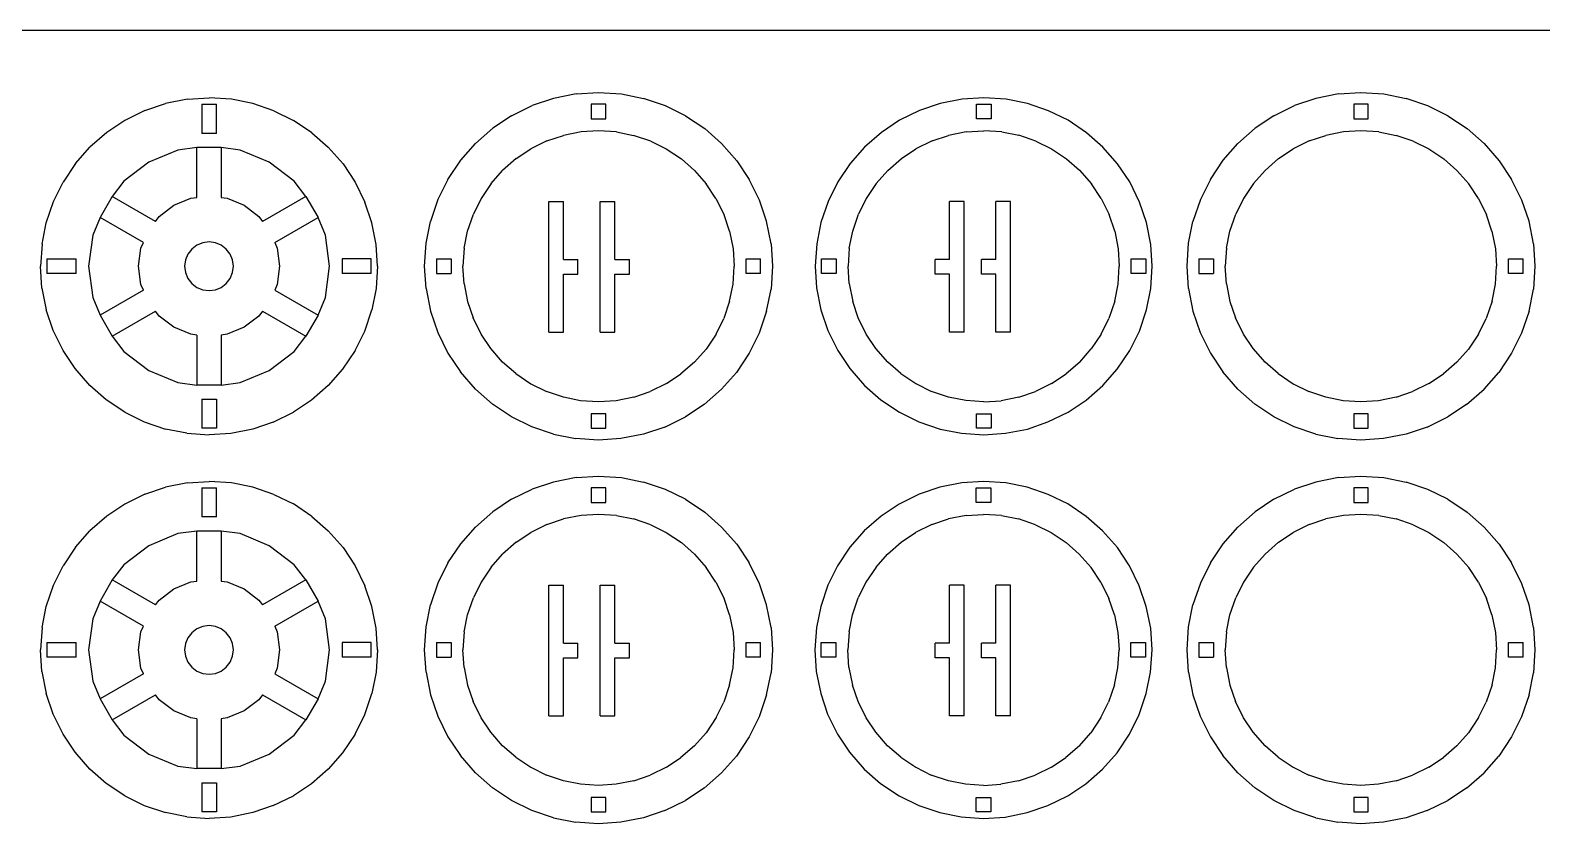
# Model space of a CAD drawing. Extents: x -2494 to 2494, y -1959 to 1959.
# Drawn here: x -438 to 1221, y 1087 to 1959 of the extents above; entities that cross this region are included whole.
import ezdxf

# ---------------------------------------------------------------- set-up
doc = ezdxf.new("R2010")
doc.units = 0
doc.header["$MEASUREMENT"] = 0
doc.layers.get('0').update_dxf_attribs({"linetype": 'CONTINUOUS'})

msp = doc.modelspace()

# ---------------------------------------------------------------- linework, layer by layer
for p, q in [((-2494.3, 1958.6), (2494.3, 1958.6)), ((-311.8, 1870.5), (-289.2, 1878.1)), ((-265.1, 1882.9), (-289.2, 1878.1)), ((-265.1, 1882.9), (-241.3, 1884.4)), ((-249.3, 1877.3), (-249.3, 1845.4)), ((-249.3, 1877.3), (-233.3, 1877.3)), ((-216.8, 1882.8), (-241.3, 1884.4)), ((-233.3, 1845.4), (-233.3, 1877.3)), ((-193.4, 1878.1), (-216.8, 1882.8)), ((-170.2, 1870.2), (-193.4, 1878.1)), ((90.7, 1864.8), (113.4, 1875.9)), ((136.7, 1883.8), (113.4, 1875.9)), ((161.6, 1888.7), (136.7, 1883.8)), ((161.6, 1888.7), (186.1, 1890.3)), ((178.2, 1877.3), (178.2, 1861.3)), ((194.2, 1877.3), (178.2, 1877.3)), ((186.1, 1890.3), (211.4, 1888.7)), ((194.2, 1861.3), (194.2, 1877.3)), ((211.4, 1888.7), (235.6, 1883.8)), ((259.5, 1875.7), (235.6, 1883.8)), ((281.6, 1864.8), (259.5, 1875.7)), ((560.9, 1878.2), (538.3, 1870.5)), ((585, 1882.9), (560.9, 1878.2)), ((608.8, 1884.5), (585, 1882.9)), ((600.8, 1861.4), (600.8, 1877.4)), ((600.8, 1877.4), (616.8, 1877.4)), ((633.3, 1882.8), (608.8, 1884.5)), ((616.8, 1877.4), (616.8, 1861.4)), ((656.7, 1878.2), (633.3, 1882.8)), ((679.9, 1870.3), (656.7, 1878.2)), ((927.3, 1864.8), (950, 1875.9)), ((973.4, 1883.8), (950, 1875.9)), ((998.2, 1888.7), (973.4, 1883.8)), ((998.2, 1888.7), (1022.8, 1890.3)), ((1014.8, 1877.3), (1014.8, 1861.3)), ((1030.8, 1877.3), (1014.8, 1877.3)), ((1022.8, 1890.3), (1048, 1888.7)), ((1030.8, 1861.3), (1030.8, 1877.3)), ((1048, 1888.7), (1072.2, 1883.8)), ((1096.1, 1875.7), (1072.2, 1883.8)), ((1118.2, 1864.8), (1096.1, 1875.7)), ((-333.8, 1859.6), (-353.6, 1846.4)), ((-311.8, 1870.5), (-333.8, 1859.6)), ((-170.2, 1870.2), (-148.8, 1859.6)), ((-128.4, 1846), (-148.8, 1859.6)), ((90.7, 1864.8), (70.2, 1851.1)), ((178.2, 1861.3), (194.2, 1861.3)), ((281.6, 1864.8), (302.6, 1850.7)), ((516.3, 1859.7), (496.5, 1846.4)), ((538.3, 1870.5), (516.3, 1859.7)), ((616.8, 1861.4), (600.8, 1861.4)), ((701.3, 1859.7), (679.9, 1870.3)), ((721.7, 1846), (701.3, 1859.7)), ((927.3, 1864.8), (906.8, 1851.1)), ((1014.8, 1861.3), (1030.8, 1861.3)), ((1118.2, 1864.8), (1139.2, 1850.7)), ((-353.6, 1846.4), (-372.1, 1830.2)), ((-233.3, 1845.4), (-249.3, 1845.4)), ((-128.4, 1846), (-110.5, 1830.2)), ((51.2, 1834.4), (70.2, 1851.1)), ((129.5, 1837.1), (147.6, 1843.2)), ((167, 1847.1), (147.6, 1843.2)), ((186.1, 1848.3), (167, 1847.1)), ((205.9, 1847), (186.1, 1848.3)), ((205.9, 1847), (224.6, 1843.2)), ((243.4, 1836.8), (224.6, 1843.2)), ((302.6, 1850.7), (321.1, 1834.4)), ((496.5, 1846.4), (478, 1830.3)), ((552.1, 1837.1), (570.2, 1843.2)), ((589.7, 1847.1), (570.2, 1843.2)), ((589.7, 1847.1), (608.8, 1848.3)), ((628.5, 1847), (608.8, 1848.3)), ((628.5, 1847), (647.3, 1843.3)), ((666, 1836.9), (647.3, 1843.3)), ((739.6, 1830.3), (721.7, 1846)), ((887.8, 1834.4), (906.8, 1851.1)), ((966.1, 1837.1), (984.2, 1843.2)), ((1003.7, 1847.1), (984.2, 1843.2)), ((1022.7, 1848.3), (1003.7, 1847.1)), ((1042.5, 1847), (1022.7, 1848.3)), ((1042.5, 1847), (1061.3, 1843.2)), ((1080, 1836.8), (1061.3, 1843.2)), ((1139.2, 1850.7), (1157.8, 1834.4)), ((-387.8, 1812.3), (-372.1, 1830.2)), ((-275.5, 1827.1), (-307.4, 1813.9)), ((-254.7, 1829.9), (-275.5, 1827.1)), ((-227.9, 1829.9), (-254.7, 1829.9)), ((-254.7, 1775), (-254.7, 1829.9)), ((-207.1, 1827.1), (-227.9, 1829.9)), ((-227.9, 1829.9), (-227.9, 1775)), ((-175.2, 1813.9), (-207.1, 1827.1)), ((-110.5, 1830.2), (-94.3, 1811.8)), ((34.9, 1815.9), (51.2, 1834.4)), ((95.8, 1817.7), (111.7, 1828.3)), ((129.5, 1837.1), (111.7, 1828.3)), ((243.4, 1836.8), (260.5, 1828.4)), ((260.5, 1828.4), (277, 1817.3)), ((321.1, 1834.4), (337.8, 1815.4)), ((478, 1830.3), (462.3, 1812.4)), ((518.4, 1817.8), (534.3, 1828.4)), ((552.1, 1837.1), (534.3, 1828.4)), ((666, 1836.9), (683.2, 1828.4)), ((683.2, 1828.4), (699.6, 1817.4)), ((755.7, 1811.8), (739.6, 1830.3)), ((871.5, 1815.9), (887.8, 1834.4)), ((932.4, 1817.7), (948.3, 1828.3)), ((966.1, 1837.1), (948.3, 1828.3)), ((1080, 1836.8), (1097.2, 1828.4)), ((1097.2, 1828.4), (1113.6, 1817.3)), ((1157.8, 1834.4), (1174.4, 1815.4)), ((-387.8, 1812.3), (-401.5, 1791.9)), ((-307.4, 1813.9), (-334.7, 1792.9)), ((-147.8, 1792.9), (-175.2, 1813.9)), ((-94.3, 1811.8), (-81.1, 1791.9)), ((20.8, 1794.9), (34.9, 1815.9)), ((95.8, 1817.7), (80.9, 1804.7)), ((277, 1817.3), (291.4, 1804.7)), ((337.8, 1815.4), (351.5, 1794.9)), ((462.3, 1812.4), (448.6, 1792)), ((503.5, 1804.7), (518.4, 1817.8)), ((699.6, 1817.4), (714, 1804.8)), ((769, 1792), (755.7, 1811.8)), ((857.5, 1794.9), (871.5, 1815.9)), ((932.4, 1817.7), (917.5, 1804.7)), ((1113.6, 1817.3), (1128, 1804.7)), ((1174.4, 1815.4), (1188.1, 1794.9)), ((-412, 1770.5), (-401.5, 1791.9)), ((-334.7, 1792.9), (-347.5, 1776.2)), ((-135, 1776.2), (-147.8, 1792.9)), ((-81.1, 1791.9), (-70.3, 1769.9)), ((20.8, 1794.9), (9.9, 1772.8)), ((68.3, 1790.3), (80.9, 1804.7)), ((291.4, 1804.7), (304.4, 1789.8)), ((362.6, 1772.2), (351.5, 1794.9)), ((448.6, 1792), (438, 1770.6)), ((490.9, 1790.3), (503.5, 1804.7)), ((714, 1804.8), (727.1, 1789.9)), ((779.8, 1770), (769, 1792)), ((857.5, 1794.9), (846.6, 1772.8)), ((904.9, 1790.3), (917.5, 1804.7)), ((1128, 1804.7), (1141, 1789.8)), ((1199.3, 1772.2), (1188.1, 1794.9)), ((-347.5, 1776.2), (-360.9, 1753.1)), ((-300, 1748.8), (-347.5, 1776.2)), ((-261.3, 1774.2), (-254.7, 1775)), ((-227.9, 1775), (-221.3, 1774.2)), ((-135, 1776.2), (-182.5, 1748.8)), ((-135, 1776.2), (-121.7, 1753.1)), ((68.3, 1790.3), (57.2, 1773.8)), ((315, 1773.9), (304.4, 1789.8)), ((490.9, 1790.3), (479.9, 1773.9)), ((737.7, 1773.9), (727.1, 1789.9)), ((904.9, 1790.3), (893.9, 1773.8)), ((1151.7, 1773.9), (1141, 1789.8)), ((-419.9, 1747.3), (-412, 1770.5)), ((-296, 1754.1), (-280, 1766.4)), ((-280, 1766.4), (-261.3, 1774.2)), ((-221.3, 1774.2), (-202.6, 1766.4)), ((-202.6, 1766.4), (-186.6, 1754.1)), ((-62.6, 1747.3), (-70.3, 1769.9)), ((9.9, 1772.8), (1.8, 1748.8)), ((57.2, 1773.8), (48.8, 1756.7)), ((131.6, 1770.6), (147.6, 1770.6)), ((131.6, 1627.1), (131.6, 1770.6)), ((147.6, 1706.8), (147.6, 1770.6)), ((188, 1627.1), (188, 1770.6)), ((188, 1770.6), (204, 1770.6)), ((204, 1706.8), (204, 1770.6)), ((315, 1773.9), (323.8, 1756.1)), ((370.5, 1748.9), (362.6, 1772.2)), ((438, 1770.6), (430.1, 1747.4)), ((479.9, 1773.9), (471.4, 1756.7)), ((587.3, 1770.6), (571.3, 1770.6)), ((571.3, 1706.8), (571.3, 1770.6)), ((587.3, 1627.1), (587.3, 1770.6)), ((638.2, 1770.6), (622.2, 1770.6)), ((622.2, 1706.8), (622.2, 1770.6)), ((638.2, 1627.1), (638.2, 1770.6)), ((737.7, 1773.9), (746.4, 1756.2)), ((787.5, 1747.4), (779.8, 1770)), ((846.6, 1772.8), (838.4, 1748.8)), ((893.9, 1773.8), (885.4, 1756.7)), ((1151.7, 1773.9), (1160.4, 1756.1)), ((1207.2, 1748.9), (1199.3, 1772.2)), ((-424.6, 1723.9), (-419.9, 1747.3)), ((-360.9, 1753.1), (-368.9, 1733.7)), ((-313.4, 1725.7), (-360.9, 1753.1)), ((-300, 1748.8), (-296, 1754.1)), ((-186.6, 1754.1), (-182.5, 1748.8)), ((-169.2, 1725.7), (-121.7, 1753.1)), ((-113.6, 1733.7), (-121.7, 1753.1)), ((-57.9, 1723.3), (-62.6, 1747.3)), ((-3, 1724.7), (1.8, 1748.8)), ((42.4, 1737.9), (48.8, 1756.7)), ((329.9, 1738), (323.8, 1756.1)), ((375.5, 1724), (370.5, 1748.9)), ((430.1, 1747.4), (425.5, 1724)), ((465, 1738), (471.4, 1756.7)), ((752.6, 1738.1), (746.4, 1756.2)), ((792.2, 1723.3), (787.5, 1747.4)), ((833.6, 1724.7), (838.4, 1748.8)), ((879, 1737.9), (885.4, 1756.7)), ((1166.5, 1738), (1160.4, 1756.1)), ((1212.1, 1724), (1207.2, 1748.9)), ((-368.9, 1733.7), (-373.5, 1699.5)), ((-316, 1719.5), (-313.4, 1725.7)), ((-248.2, 1725.3), (-254.7, 1722.6)), ((-241.3, 1726.2), (-248.2, 1725.3)), ((-234.4, 1725.3), (-241.3, 1726.2)), ((-227.9, 1722.6), (-234.4, 1725.3)), ((-169.2, 1725.7), (-166.6, 1719.5)), ((-109.1, 1699.5), (-113.6, 1733.7)), ((38.6, 1719.2), (42.4, 1737.9)), ((329.9, 1738), (333.8, 1718.6)), ((461.3, 1719.2), (465, 1738)), ((752.6, 1738.1), (756.4, 1718.6)), ((875.3, 1719.2), (879, 1737.9)), ((1166.5, 1738), (1170.4, 1718.6)), ((-424.6, 1723.9), (-426.2, 1699.4)), ((-318.6, 1699.5), (-316, 1719.5)), ((-264.5, 1712.8), (-267.1, 1706.4)), ((-260.2, 1718.4), (-264.5, 1712.8)), ((-254.7, 1722.6), (-260.2, 1718.4)), ((-222.4, 1718.4), (-227.9, 1722.6)), ((-218.1, 1712.8), (-222.4, 1718.4)), ((-215.4, 1706.4), (-218.1, 1712.8)), ((-166.6, 1719.5), (-164, 1699.5)), ((-56.3, 1699.5), (-57.9, 1723.3)), ((-4.7, 1699.4), (-3, 1724.7)), ((38.6, 1719.2), (37.3, 1699.4)), ((333.8, 1718.6), (335, 1699.5)), ((375.5, 1724), (377, 1699.5)), ((425.5, 1724), (423.8, 1699.5)), ((461.3, 1719.2), (460, 1699.5)), ((756.4, 1718.6), (757.6, 1699.5)), ((793.8, 1699.5), (792.2, 1723.3)), ((831.9, 1699.4), (833.6, 1724.7)), ((875.3, 1719.2), (873.9, 1699.4)), ((1170.4, 1718.6), (1171.6, 1699.5)), ((1212.1, 1724), (1213.7, 1699.5)), ((-424.7, 1675.6), (-426.2, 1699.4)), ((-419.2, 1707.5), (-419.2, 1691.5)), ((-419.2, 1707.5), (-387.2, 1707.5)), ((-387.2, 1691.5), (-387.2, 1707.5)), ((-373.5, 1699.5), (-368.9, 1665.3)), ((-316, 1679.4), (-318.6, 1699.5)), ((-267.1, 1706.4), (-268.1, 1699.5)), ((-268.1, 1699.5), (-267.1, 1692.5)), ((-267.1, 1692.5), (-264.5, 1686.1)), ((-218.1, 1686.1), (-215.4, 1692.5)), ((-214.5, 1699.5), (-215.4, 1706.4)), ((-215.4, 1692.5), (-214.5, 1699.5)), ((-164, 1699.5), (-166.6, 1679.4)), ((-113.6, 1665.3), (-109.1, 1699.5)), ((-95.3, 1707.5), (-95.3, 1691.5)), ((-63.4, 1707.5), (-95.3, 1707.5)), ((-63.4, 1691.5), (-63.4, 1707.5)), ((-56.3, 1699.5), (-57.9, 1675)), ((-3.1, 1674.9), (-4.7, 1699.4)), ((8.3, 1707.5), (24.3, 1707.5)), ((8.3, 1707.5), (8.3, 1691.5)), ((24.3, 1707.5), (24.3, 1691.5)), ((38.6, 1680.3), (37.3, 1699.4)), ((147.6, 1706.8), (163.5, 1706.8)), ((163.5, 1690.9), (163.5, 1706.8)), ((204, 1706.8), (220, 1706.8)), ((220, 1690.9), (220, 1706.8)), ((333.7, 1679.7), (335, 1699.5)), ((348, 1691.5), (348, 1707.5)), ((348, 1707.5), (364, 1707.5)), ((364, 1691.5), (364, 1707.5)), ((377, 1699.5), (375.4, 1674.2)), ((423.8, 1699.5), (425.4, 1675.7)), ((430.9, 1707.5), (446.9, 1707.5)), ((430.9, 1691.5), (430.9, 1707.5)), ((446.9, 1707.5), (446.9, 1691.5)), ((461.2, 1680.4), (460, 1699.5)), ((571.3, 1706.8), (555.4, 1706.8)), ((555.4, 1690.9), (555.4, 1706.8)), ((622.2, 1706.8), (606.3, 1706.8)), ((606.3, 1690.9), (606.3, 1706.8)), ((756.3, 1679.8), (757.6, 1699.5)), ((770.7, 1707.5), (786.7, 1707.5)), ((770.7, 1691.5), (770.7, 1707.5)), ((786.7, 1707.5), (786.7, 1691.5)), ((792.1, 1675), (793.8, 1699.5)), ((833.5, 1674.9), (831.9, 1699.4)), ((844.9, 1707.5), (844.9, 1691.5)), ((844.9, 1707.5), (860.9, 1707.5)), ((860.9, 1707.5), (860.9, 1691.5)), ((875.2, 1680.3), (873.9, 1699.4)), ((1170.3, 1679.7), (1171.6, 1699.5)), ((1184.7, 1707.5), (1200.7, 1707.5)), ((1184.7, 1691.5), (1184.7, 1707.5)), ((1200.7, 1691.5), (1200.7, 1707.5)), ((1213.7, 1699.5), (1212, 1674.2)), ((-424.7, 1675.6), (-419.9, 1651.6)), ((-387.2, 1691.5), (-419.2, 1691.5)), ((-313.4, 1673.3), (-316, 1679.4)), ((-264.5, 1686.1), (-260.2, 1680.5)), ((-260.2, 1680.5), (-254.7, 1676.3)), ((-254.7, 1676.3), (-248.2, 1673.6)), ((-234.4, 1673.6), (-227.9, 1676.3)), ((-227.9, 1676.3), (-222.4, 1680.5)), ((-222.4, 1680.5), (-218.1, 1686.1)), ((-166.6, 1679.4), (-169.2, 1673.3)), ((-63.4, 1691.5), (-95.3, 1691.5)), ((8.3, 1691.5), (24.3, 1691.5)), ((38.6, 1680.3), (42.4, 1660.9)), ((147.6, 1627.1), (147.6, 1690.9)), ((147.6, 1690.9), (163.5, 1690.9)), ((204, 1690.9), (220, 1690.9)), ((204, 1627.1), (204, 1690.9)), ((329.9, 1661), (333.7, 1679.7)), ((364, 1691.5), (348, 1691.5)), ((425.4, 1675.7), (430.1, 1651.6)), ((446.9, 1691.5), (430.9, 1691.5)), ((461.2, 1680.4), (465, 1660.9)), ((571.3, 1690.9), (555.4, 1690.9)), ((571.3, 1627.1), (571.3, 1690.9)), ((622.2, 1690.9), (606.3, 1690.9)), ((622.2, 1627.1), (622.2, 1690.9)), ((752.6, 1661), (756.3, 1679.8)), ((786.7, 1691.5), (770.7, 1691.5)), ((844.9, 1691.5), (860.9, 1691.5)), ((875.2, 1680.3), (879, 1660.9)), ((1166.6, 1661), (1170.3, 1679.7)), ((1200.7, 1691.5), (1184.7, 1691.5)), ((-368.9, 1665.3), (-360.9, 1645.8)), ((-313.4, 1673.3), (-360.9, 1645.8)), ((-248.2, 1673.6), (-241.3, 1672.7)), ((-241.3, 1672.7), (-234.4, 1673.6)), ((-169.2, 1673.3), (-121.7, 1645.8)), ((-121.7, 1645.8), (-113.6, 1665.3)), ((-57.9, 1675), (-62.6, 1651.6)), ((-3.1, 1674.9), (1.8, 1650)), ((42.4, 1660.9), (48.5, 1642.8)), ((329.9, 1661), (323.5, 1642.2)), ((370.5, 1650), (375.4, 1674.2)), ((471.2, 1642.8), (465, 1660.9)), ((752.6, 1661), (746.2, 1642.3)), ((787.5, 1651.6), (792.1, 1675)), ((833.5, 1674.9), (838.4, 1650)), ((879, 1660.9), (885.2, 1642.8)), ((1166.6, 1661), (1160.2, 1642.2)), ((1207.2, 1650), (1212, 1674.2)), ((-412.3, 1629), (-419.9, 1651.6)), ((-360.9, 1645.8), (-347.5, 1622.7)), ((-347.5, 1622.7), (-300, 1650.1)), ((-296, 1644.8), (-300, 1650.1)), ((-280, 1632.5), (-296, 1644.8)), ((-186.6, 1644.8), (-202.6, 1632.5)), ((-182.5, 1650.1), (-186.6, 1644.8)), ((-182.5, 1650.1), (-135, 1622.7)), ((-121.7, 1645.8), (-135, 1622.7)), ((-70.5, 1628.4), (-62.6, 1651.6)), ((1.8, 1650), (9.7, 1626.7)), ((57.3, 1625), (48.5, 1642.8)), ((315.1, 1625.1), (323.5, 1642.2)), ((370.5, 1650), (362.4, 1626.1)), ((430.1, 1651.6), (437.8, 1629)), ((479.9, 1625), (471.2, 1642.8)), ((737.7, 1625.1), (746.2, 1642.3)), ((779.6, 1628.4), (787.5, 1651.6)), ((838.4, 1650), (846.3, 1626.7)), ((893.9, 1625), (885.2, 1642.8)), ((1151.7, 1625.1), (1160.2, 1642.2)), ((1207.2, 1650), (1199, 1626.1)), ((-401.5, 1607), (-412.3, 1629)), ((-261.3, 1624.8), (-280, 1632.5)), ((-202.6, 1632.5), (-221.3, 1624.8)), ((-81.1, 1607), (-70.5, 1628.4)), ((9.7, 1626.7), (20.9, 1604)), ((131.6, 1627.1), (147.6, 1627.1)), ((188, 1627.1), (204, 1627.1)), ((362.4, 1626.1), (351.5, 1604)), ((437.8, 1629), (448.6, 1607)), ((587.3, 1627.1), (571.3, 1627.1)), ((638.2, 1627.1), (622.2, 1627.1)), ((769, 1607), (779.6, 1628.4)), ((846.3, 1626.7), (857.5, 1604)), ((1199, 1626.1), (1188.1, 1604)), ((-347.5, 1622.7), (-334.7, 1606)), ((-254.7, 1623.9), (-261.3, 1624.8)), ((-254.7, 1623.9), (-254.7, 1569.1)), ((-221.3, 1624.8), (-227.9, 1623.9)), ((-227.9, 1623.9), (-227.9, 1569.1)), ((-147.8, 1606), (-135, 1622.7)), ((67.9, 1609.1), (57.3, 1625)), ((80.9, 1594.2), (67.9, 1609.1)), ((315.1, 1625.1), (304.1, 1608.6)), ((490.5, 1609.1), (479.9, 1625)), ((503.6, 1594.2), (490.5, 1609.1)), ((737.7, 1625.1), (726.7, 1608.7)), ((904.5, 1609.1), (893.9, 1625)), ((917.6, 1594.2), (904.5, 1609.1)), ((1151.7, 1625.1), (1140.7, 1608.6)), ((-388.2, 1587.1), (-401.5, 1607)), ((-334.7, 1606), (-307.4, 1585)), ((-175.2, 1585), (-147.8, 1606)), ((-81.1, 1607), (-94.7, 1586.6)), ((20.9, 1604), (34.5, 1583.5)), ((95.3, 1581.6), (80.9, 1594.2)), ((291.4, 1594.2), (276.5, 1581.2)), ((291.4, 1594.2), (304.1, 1608.6)), ((351.5, 1604), (337.4, 1583)), ((448.6, 1607), (461.9, 1587.2)), ((518, 1581.6), (503.6, 1594.2)), ((714.1, 1594.3), (699.2, 1581.2)), ((714.1, 1594.3), (726.7, 1608.7)), ((755.3, 1586.6), (769, 1607)), ((857.5, 1604), (871.1, 1583.5)), ((931.9, 1581.6), (917.6, 1594.2)), ((1128.1, 1594.2), (1113.2, 1581.2)), ((1128.1, 1594.2), (1140.7, 1608.6)), ((1188.1, 1604), (1174, 1583)), ((-372.1, 1568.7), (-388.2, 1587.1)), ((-307.4, 1585), (-275.5, 1571.8)), ((-207.1, 1571.8), (-175.2, 1585)), ((-94.7, 1586.6), (-110.5, 1568.7)), ((51.2, 1564.5), (34.5, 1583.5)), ((95.3, 1581.6), (111.8, 1570.5)), ((260.6, 1570.6), (276.5, 1581.2)), ((321.1, 1564.5), (337.4, 1583)), ((461.9, 1587.2), (478, 1568.7)), ((518, 1581.6), (534.4, 1570.6)), ((683.3, 1570.6), (699.2, 1581.2)), ((739.6, 1568.7), (755.3, 1586.6)), ((887.8, 1564.5), (871.1, 1583.5)), ((931.9, 1581.6), (948.4, 1570.5)), ((1097.2, 1570.6), (1113.2, 1581.2)), ((1157.8, 1564.5), (1174, 1583)), ((-354.1, 1552.9), (-372.1, 1568.7)), ((-275.5, 1571.8), (-254.7, 1569.1)), ((-227.9, 1569.1), (-254.7, 1569.1)), ((-227.9, 1569.1), (-207.1, 1571.8)), ((-110.5, 1568.7), (-128.9, 1552.5)), ((69.7, 1548.2), (51.2, 1564.5)), ((111.8, 1570.5), (128.9, 1562.1)), ((147.7, 1555.7), (128.9, 1562.1)), ((224.7, 1555.7), (242.8, 1561.8)), ((260.6, 1570.6), (242.8, 1561.8)), ((302.1, 1547.8), (321.1, 1564.5)), ((478, 1568.7), (495.9, 1553)), ((534.4, 1570.6), (551.6, 1562.1)), ((570.3, 1555.7), (551.6, 1562.1)), ((647.4, 1555.7), (665.5, 1561.9)), ((683.3, 1570.6), (665.5, 1561.9)), ((721.1, 1552.6), (739.6, 1568.7)), ((906.3, 1548.2), (887.8, 1564.5)), ((948.4, 1570.5), (965.6, 1562.1)), ((984.3, 1555.7), (965.6, 1562.1)), ((1061.3, 1555.7), (1079.5, 1561.8)), ((1097.2, 1570.6), (1079.5, 1561.8)), ((1138.7, 1547.8), (1157.8, 1564.5)), ((-333.8, 1539.3), (-354.1, 1552.9)), ((-249.3, 1553.5), (-249.3, 1521.6)), ((-249.3, 1553.5), (-233.3, 1553.5)), ((-233.3, 1553.5), (-233.3, 1521.6)), ((-128.9, 1552.5), (-148.8, 1539.3)), ((90.7, 1534.1), (69.7, 1548.2)), ((166.4, 1551.9), (147.7, 1555.7)), ((186.2, 1550.6), (166.4, 1551.9)), ((205.3, 1551.9), (186.2, 1550.6)), ((224.7, 1555.7), (205.3, 1551.9)), ((302.1, 1547.8), (281.6, 1534.1)), ((495.9, 1553), (516.3, 1539.3)), ((589.1, 1552), (570.3, 1555.7)), ((608.8, 1550.7), (589.1, 1552)), ((608.8, 1550.7), (627.9, 1551.9)), ((647.4, 1555.7), (627.9, 1551.9)), ((701.3, 1539.3), (721.1, 1552.6)), ((927.3, 1534.1), (906.3, 1548.2)), ((1003.1, 1551.9), (984.3, 1555.7)), ((1022.8, 1550.6), (1003.1, 1551.9)), ((1041.9, 1551.9), (1022.8, 1550.6)), ((1061.3, 1555.7), (1041.9, 1551.9)), ((1138.7, 1547.8), (1118.2, 1534.1)), ((-333.8, 1539.3), (-312.4, 1528.7)), ((-312.4, 1528.7), (-289.2, 1520.8)), ((-170.8, 1528.4), (-193.4, 1520.8)), ((-170.8, 1528.4), (-148.8, 1539.3)), ((112.8, 1523.2), (90.7, 1534.1)), ((178.2, 1537.6), (178.2, 1521.6)), ((194.2, 1537.6), (178.2, 1537.6)), ((194.2, 1521.6), (194.2, 1537.6)), ((258.9, 1523), (281.6, 1534.1)), ((516.3, 1539.3), (537.7, 1528.7)), ((537.7, 1528.7), (560.9, 1520.8)), ((600.8, 1537.6), (616.8, 1537.6)), ((600.8, 1521.6), (600.8, 1537.6)), ((616.8, 1537.6), (616.8, 1521.6)), ((656.7, 1520.8), (679.3, 1528.5)), ((679.3, 1528.5), (701.3, 1539.3)), ((949.4, 1523.2), (927.3, 1534.1)), ((1014.8, 1537.6), (1014.8, 1521.6)), ((1030.8, 1537.6), (1014.8, 1537.6)), ((1030.8, 1521.6), (1030.8, 1537.6)), ((1095.5, 1523), (1118.2, 1534.1)), ((-265.7, 1516.1), (-289.2, 1520.8)), ((-265.7, 1516.1), (-241.3, 1514.5)), ((-233.3, 1521.6), (-249.3, 1521.6)), ((-217.5, 1516), (-241.3, 1514.5)), ((-193.4, 1520.8), (-217.5, 1516)), ((136.8, 1515.1), (112.8, 1523.2)), ((136.8, 1515.1), (160.9, 1510.2)), ((186.2, 1508.6), (160.9, 1510.2)), ((178.2, 1521.6), (194.2, 1521.6)), ((210.7, 1510.2), (186.2, 1508.6)), ((235.6, 1515.1), (210.7, 1510.2)), ((258.9, 1523), (235.6, 1515.1)), ((560.9, 1520.8), (584.3, 1516.2)), ((584.3, 1516.2), (608.8, 1514.5)), ((616.8, 1521.6), (600.8, 1521.6)), ((608.8, 1514.5), (632.6, 1516.1)), ((632.6, 1516.1), (656.7, 1520.8)), ((973.4, 1515.1), (949.4, 1523.2)), ((973.4, 1515.1), (997.5, 1510.2)), ((1022.8, 1508.6), (997.5, 1510.2)), ((1014.8, 1521.6), (1030.8, 1521.6)), ((1047.4, 1510.2), (1022.8, 1508.6)), ((1072.2, 1515.1), (1047.4, 1510.2)), ((1095.5, 1523), (1072.2, 1515.1)), ((-265.1, 1461.7), (-289.2, 1456.9)), ((-265.1, 1461.7), (-241.3, 1463.2)), ((-216.8, 1461.6), (-241.3, 1463.2)), ((-193.4, 1456.9), (-216.8, 1461.6)), ((136.7, 1462.6), (113.4, 1454.7)), ((161.6, 1467.6), (136.7, 1462.6)), ((161.6, 1467.6), (186.1, 1469.1)), ((186.1, 1469.1), (211.4, 1467.5)), ((211.4, 1467.5), (235.6, 1462.6)), ((259.5, 1454.5), (235.6, 1462.6)), ((584.7, 1461.7), (560.7, 1456.9)), ((608.5, 1463.2), (584.7, 1461.7)), ((633, 1461.6), (608.5, 1463.2)), ((656.4, 1456.9), (633, 1461.6)), ((973.4, 1462.6), (950, 1454.7)), ((998.2, 1467.6), (973.4, 1462.6)), ((998.2, 1467.6), (1022.8, 1469.1)), ((1022.8, 1469.1), (1048, 1467.5)), ((1048, 1467.5), (1072.2, 1462.6)), ((1096.1, 1454.5), (1072.2, 1462.6)), ((-311.8, 1449.3), (-333.8, 1438.4)), ((-311.8, 1449.3), (-289.2, 1456.9)), ((-249.3, 1456.2), (-233.3, 1456.2)), ((-249.3, 1456.2), (-249.3, 1424.2)), ((-233.3, 1424.2), (-233.3, 1456.2)), ((-170.2, 1449), (-193.4, 1456.9)), ((-170.2, 1449), (-148.8, 1438.5)), ((90.7, 1443.6), (70.2, 1429.9)), ((90.7, 1443.6), (113.4, 1454.7)), ((178.2, 1456.2), (178.2, 1440.2)), ((194.2, 1456.2), (178.2, 1456.2)), ((194.2, 1440.2), (194.2, 1456.2)), ((281.6, 1443.6), (259.5, 1454.5)), ((281.6, 1443.6), (302.6, 1429.5)), ((538, 1449.3), (516, 1438.4)), ((560.7, 1456.9), (538, 1449.3)), ((600.5, 1440.2), (600.5, 1456.2)), ((600.5, 1456.2), (616.5, 1456.2)), ((616.5, 1456.2), (616.5, 1440.2)), ((679.6, 1449), (656.4, 1456.9)), ((701, 1438.5), (679.6, 1449)), ((927.3, 1443.6), (906.8, 1429.9)), ((927.3, 1443.6), (950, 1454.7)), ((1014.8, 1456.2), (1014.8, 1440.2)), ((1030.8, 1456.2), (1014.8, 1456.2)), ((1030.8, 1440.2), (1030.8, 1456.2)), ((1118.2, 1443.6), (1096.1, 1454.5)), ((1118.2, 1443.6), (1139.2, 1429.5)), ((-333.8, 1438.4), (-353.6, 1425.2)), ((-128.4, 1424.8), (-148.8, 1438.5)), ((51.2, 1413.2), (70.2, 1429.9)), ((186.1, 1427.1), (167, 1425.9)), ((178.2, 1440.2), (194.2, 1440.2)), ((205.9, 1425.8), (186.1, 1427.1)), ((302.6, 1429.5), (321.1, 1413.2)), ((516, 1438.4), (496.2, 1425.2)), ((589.4, 1425.9), (608.5, 1427.1)), ((616.5, 1440.2), (600.5, 1440.2)), ((628.3, 1425.8), (608.5, 1427.1)), ((721.4, 1424.8), (701, 1438.5)), ((887.8, 1413.2), (906.8, 1429.9)), ((1022.7, 1427.1), (1003.7, 1425.9)), ((1014.8, 1440.2), (1030.8, 1440.2)), ((1042.5, 1425.8), (1022.7, 1427.1)), ((1139.2, 1429.5), (1157.8, 1413.2)), ((-353.6, 1425.2), (-372.1, 1409)), ((-233.3, 1424.2), (-249.3, 1424.2)), ((-128.4, 1424.8), (-110.5, 1409.1)), ((34.9, 1394.7), (51.2, 1413.2)), ((129.5, 1415.9), (111.7, 1407.1)), ((129.5, 1415.9), (147.6, 1422)), ((167, 1425.9), (147.6, 1422)), ((205.9, 1425.8), (224.6, 1422)), ((243.4, 1415.7), (224.6, 1422)), ((243.4, 1415.7), (260.5, 1407.2)), ((321.1, 1413.2), (337.8, 1394.2)), ((496.2, 1425.2), (477.7, 1409)), ((551.9, 1415.9), (534.1, 1407.1)), ((551.9, 1415.9), (570, 1422)), ((589.4, 1425.9), (570, 1422)), ((628.3, 1425.8), (647, 1422)), ((665.8, 1415.7), (647, 1422)), ((665.8, 1415.7), (682.9, 1407.2)), ((739.3, 1409.1), (721.4, 1424.8)), ((871.5, 1394.7), (887.8, 1413.2)), ((966.1, 1415.9), (948.3, 1407.1)), ((966.1, 1415.9), (984.2, 1422)), ((1003.7, 1425.9), (984.2, 1422)), ((1042.5, 1425.8), (1061.3, 1422)), ((1080, 1415.7), (1061.3, 1422)), ((1080, 1415.7), (1097.2, 1407.2)), ((1157.8, 1413.2), (1174.4, 1394.2)), ((-387.8, 1391.1), (-372.1, 1409)), ((-275.5, 1405.9), (-307.4, 1392.7)), ((-254.7, 1408.7), (-275.5, 1405.9)), ((-227.9, 1408.7), (-254.7, 1408.7)), ((-254.7, 1353.8), (-254.7, 1408.7)), ((-227.9, 1408.7), (-227.9, 1353.8)), ((-207.1, 1405.9), (-227.9, 1408.7)), ((-175.2, 1392.7), (-207.1, 1405.9)), ((-110.5, 1409.1), (-94.3, 1390.6)), ((20.8, 1373.7), (34.9, 1394.7)), ((95.8, 1396.5), (80.9, 1383.5)), ((95.8, 1396.5), (111.7, 1407.1)), ((260.5, 1407.2), (277, 1396.2)), ((277, 1396.2), (291.4, 1383.5)), ((337.8, 1394.2), (351.5, 1373.7)), ((477.7, 1409), (462, 1391.1)), ((503.3, 1383.5), (518.2, 1396.5)), ((518.2, 1396.5), (534.1, 1407.1)), ((682.9, 1407.2), (699.4, 1396.2)), ((699.4, 1396.2), (713.7, 1383.5)), ((755.5, 1390.6), (739.3, 1409.1)), ((857.5, 1373.7), (871.5, 1394.7)), ((932.4, 1396.5), (917.5, 1383.5)), ((932.4, 1396.5), (948.3, 1407.1)), ((1097.2, 1407.2), (1113.6, 1396.2)), ((1113.6, 1396.2), (1128, 1383.5)), ((1174.4, 1394.2), (1188.1, 1373.7)), ((-387.8, 1391.1), (-401.5, 1370.7)), ((-307.4, 1392.7), (-334.7, 1371.7)), ((-147.8, 1371.7), (-175.2, 1392.7)), ((-94.3, 1390.6), (-81.1, 1370.7)), ((68.3, 1369.1), (80.9, 1383.5)), ((291.4, 1383.5), (304.4, 1368.6)), ((462, 1391.1), (448.3, 1370.7)), ((490.6, 1369.1), (503.3, 1383.5)), ((713.7, 1383.5), (726.8, 1368.6)), ((768.7, 1370.7), (755.5, 1390.6)), ((904.9, 1369.1), (917.5, 1383.5)), ((1128, 1383.5), (1141, 1368.6)), ((-412, 1349.3), (-401.5, 1370.7)), ((-334.7, 1371.7), (-347.5, 1355.1)), ((-135, 1355.1), (-147.8, 1371.7)), ((-81.1, 1370.7), (-70.3, 1348.7)), ((20.8, 1373.7), (9.9, 1351.6)), ((68.3, 1369.1), (57.2, 1352.7)), ((315, 1352.7), (304.4, 1368.6)), ((362.6, 1351), (351.5, 1373.7)), ((448.3, 1370.7), (437.8, 1349.3)), ((490.6, 1369.1), (479.6, 1352.7)), ((737.4, 1352.7), (726.8, 1368.6)), ((779.5, 1348.7), (768.7, 1370.7)), ((857.5, 1373.7), (846.6, 1351.6)), ((904.9, 1369.1), (893.9, 1352.7)), ((1151.7, 1352.7), (1141, 1368.6)), ((1199.3, 1351), (1188.1, 1373.7)), ((-419.9, 1326.1), (-412, 1349.3)), ((-347.5, 1355.1), (-360.9, 1331.9)), ((-300, 1327.6), (-347.5, 1355.1)), ((-296, 1333), (-280, 1345.2)), ((-280, 1345.2), (-261.3, 1353)), ((-261.3, 1353), (-254.7, 1353.8)), ((-227.9, 1353.8), (-221.3, 1353)), ((-221.3, 1353), (-202.6, 1345.2)), ((-202.6, 1345.2), (-186.6, 1333)), ((-135, 1355.1), (-182.5, 1327.6)), ((-135, 1355.1), (-121.7, 1331.9)), ((-62.6, 1326.1), (-70.3, 1348.7)), ((9.9, 1351.6), (1.8, 1327.7)), ((57.2, 1352.7), (48.8, 1335.5)), ((131.6, 1205.9), (131.6, 1349.4)), ((131.6, 1349.4), (147.6, 1349.4)), ((147.6, 1285.6), (147.6, 1349.4)), ((188, 1349.4), (204, 1349.4)), ((188, 1205.9), (188, 1349.4)), ((204, 1285.6), (204, 1349.4)), ((315, 1352.7), (323.8, 1334.9)), ((370.5, 1327.7), (362.6, 1351)), ((437.8, 1349.3), (429.9, 1326.1)), ((479.6, 1352.7), (471.1, 1335.5)), ((571.3, 1285.6), (571.3, 1349.4)), ((587.3, 1349.4), (571.3, 1349.4)), ((587.3, 1205.9), (587.3, 1349.4)), ((638.2, 1349.4), (622.2, 1349.4)), ((622.2, 1285.6), (622.2, 1349.4)), ((638.2, 1205.9), (638.2, 1349.4)), ((737.4, 1352.7), (746.2, 1334.9)), ((787.2, 1326.1), (779.5, 1348.7)), ((846.6, 1351.6), (838.4, 1327.7)), ((893.9, 1352.7), (885.4, 1335.5)), ((1151.7, 1352.7), (1160.4, 1334.9)), ((1207.2, 1327.7), (1199.3, 1351)), ((-360.9, 1331.9), (-368.9, 1312.5)), ((-313.4, 1304.5), (-360.9, 1331.9)), ((-300, 1327.6), (-296, 1333)), ((-186.6, 1333), (-182.5, 1327.6)), ((-169.2, 1304.5), (-121.7, 1331.9)), ((-113.6, 1312.5), (-121.7, 1331.9)), ((-3, 1303.5), (1.8, 1327.7)), ((42.4, 1316.7), (48.8, 1335.5)), ((329.9, 1316.8), (323.8, 1334.9)), ((375.5, 1302.9), (370.5, 1327.7)), ((464.8, 1316.7), (471.1, 1335.5)), ((752.3, 1316.8), (746.2, 1334.9)), ((833.6, 1303.5), (838.4, 1327.7)), ((879, 1316.7), (885.4, 1335.5)), ((1166.5, 1316.8), (1160.4, 1334.9)), ((1212.1, 1302.9), (1207.2, 1327.7)), ((-424.6, 1302.7), (-419.9, 1326.1)), ((-368.9, 1312.5), (-373.5, 1278.3)), ((-109.1, 1278.3), (-113.6, 1312.5)), ((-57.9, 1302.1), (-62.6, 1326.1)), ((38.6, 1298), (42.4, 1316.7)), ((329.9, 1316.8), (333.8, 1297.4)), ((429.9, 1326.1), (425.2, 1302.7)), ((461, 1298), (464.8, 1316.7)), ((752.3, 1316.8), (756.1, 1297.4)), ((792, 1302.1), (787.2, 1326.1)), ((875.3, 1298), (879, 1316.7)), ((1166.5, 1316.8), (1170.4, 1297.4)), ((-424.6, 1302.7), (-426.2, 1278.3)), ((-318.6, 1278.3), (-316, 1298.3)), ((-316, 1298.3), (-313.4, 1304.5)), ((-260.2, 1297.2), (-264.5, 1291.7)), ((-254.7, 1301.4), (-260.2, 1297.2)), ((-248.2, 1304.1), (-254.7, 1301.4)), ((-241.3, 1305), (-248.2, 1304.1)), ((-234.4, 1304.1), (-241.3, 1305)), ((-227.9, 1301.4), (-234.4, 1304.1)), ((-222.4, 1297.2), (-227.9, 1301.4)), ((-218.1, 1291.7), (-222.4, 1297.2)), ((-169.2, 1304.5), (-166.6, 1298.3)), ((-166.6, 1298.3), (-164, 1278.3)), ((-56.3, 1278.3), (-57.9, 1302.1)), ((-4.7, 1278.3), (-3, 1303.5)), ((38.6, 1298), (37.3, 1278.2)), ((333.8, 1297.4), (335, 1278.3)), ((375.5, 1302.9), (377, 1278.3)), ((425.2, 1302.7), (423.6, 1278.3)), ((461, 1298), (459.7, 1278.2)), ((756.1, 1297.4), (757.4, 1278.3)), ((793.5, 1278.3), (792, 1302.1)), ((831.9, 1278.3), (833.6, 1303.5)), ((875.3, 1298), (873.9, 1278.2)), ((1170.4, 1297.4), (1171.6, 1278.3)), ((1212.1, 1302.9), (1213.7, 1278.3)), ((-424.7, 1254.4), (-426.2, 1278.3)), ((-419.2, 1286.3), (-387.2, 1286.3)), ((-419.2, 1286.3), (-419.2, 1270.3)), ((-387.2, 1270.3), (-387.2, 1286.3)), ((-373.5, 1278.3), (-368.9, 1244.1)), ((-316, 1258.3), (-318.6, 1278.3)), ((-267.1, 1285.2), (-268.1, 1278.3)), ((-268.1, 1278.3), (-267.1, 1271.3)), ((-264.5, 1291.7), (-267.1, 1285.2)), ((-215.4, 1285.2), (-218.1, 1291.7)), ((-214.5, 1278.3), (-215.4, 1285.2)), ((-215.4, 1271.3), (-214.5, 1278.3)), ((-164, 1278.3), (-166.6, 1258.3)), ((-113.6, 1244.1), (-109.1, 1278.3)), ((-63.4, 1286.3), (-95.3, 1286.3)), ((-95.3, 1286.3), (-95.3, 1270.3)), ((-63.4, 1270.3), (-63.4, 1286.3)), ((-56.3, 1278.3), (-57.9, 1253.8)), ((-3.1, 1253.7), (-4.7, 1278.3)), ((8.3, 1286.3), (24.3, 1286.3)), ((8.3, 1286.3), (8.3, 1270.3)), ((24.3, 1286.3), (24.3, 1270.3)), ((38.6, 1259.1), (37.3, 1278.2)), ((147.6, 1285.6), (163.5, 1285.6)), ((163.5, 1269.7), (163.5, 1285.6)), ((204, 1285.6), (220, 1285.6)), ((220, 1269.7), (220, 1285.6)), ((333.7, 1258.5), (335, 1278.3)), ((348, 1270.3), (348, 1286.3)), ((348, 1286.3), (364, 1286.3)), ((364, 1270.3), (364, 1286.3)), ((377, 1278.3), (375.4, 1253)), ((423.6, 1278.3), (425.1, 1254.4)), ((430.6, 1286.3), (446.6, 1286.3)), ((430.6, 1270.3), (430.6, 1286.3)), ((446.6, 1286.3), (446.6, 1270.3)), ((460.9, 1259.1), (459.7, 1278.2)), ((571.3, 1285.6), (555.4, 1285.6)), ((555.4, 1269.7), (555.4, 1285.6)), ((622.2, 1285.6), (606.3, 1285.6)), ((606.3, 1269.7), (606.3, 1285.6)), ((756.1, 1258.5), (757.4, 1278.3)), ((770.4, 1286.3), (786.4, 1286.3)), ((770.4, 1270.3), (770.4, 1286.3)), ((786.4, 1286.3), (786.4, 1270.3)), ((791.9, 1253.8), (793.5, 1278.3)), ((833.5, 1253.7), (831.9, 1278.3)), ((844.9, 1286.3), (844.9, 1270.3)), ((844.9, 1286.3), (860.9, 1286.3)), ((860.9, 1286.3), (860.9, 1270.3)), ((875.2, 1259.1), (873.9, 1278.2)), ((1170.3, 1258.5), (1171.6, 1278.3)), ((1184.7, 1286.3), (1200.7, 1286.3)), ((1184.7, 1270.3), (1184.7, 1286.3)), ((1200.7, 1270.3), (1200.7, 1286.3)), ((1213.7, 1278.3), (1212, 1253)), ((-387.2, 1270.3), (-419.2, 1270.3)), ((-267.1, 1271.3), (-264.5, 1264.9)), ((-264.5, 1264.9), (-260.2, 1259.3)), ((-222.4, 1259.3), (-218.1, 1264.9)), ((-218.1, 1264.9), (-215.4, 1271.3)), ((-63.4, 1270.3), (-95.3, 1270.3)), ((8.3, 1270.3), (24.3, 1270.3)), ((147.6, 1269.7), (163.5, 1269.7)), ((147.6, 1205.9), (147.6, 1269.7)), ((204, 1205.9), (204, 1269.7)), ((204, 1269.7), (220, 1269.7)), ((364, 1270.3), (348, 1270.3)), ((446.6, 1270.3), (430.6, 1270.3)), ((571.3, 1269.7), (555.4, 1269.7)), ((571.3, 1205.9), (571.3, 1269.7)), ((622.2, 1269.7), (606.3, 1269.7)), ((622.2, 1205.9), (622.2, 1269.7)), ((786.4, 1270.3), (770.4, 1270.3)), ((844.9, 1270.3), (860.9, 1270.3)), ((1200.7, 1270.3), (1184.7, 1270.3)), ((-424.7, 1254.4), (-419.9, 1230.4)), ((-368.9, 1244.1), (-360.9, 1224.7)), ((-313.4, 1252.1), (-360.9, 1224.7)), ((-313.4, 1252.1), (-316, 1258.3)), ((-260.2, 1259.3), (-254.7, 1255.1)), ((-254.7, 1255.1), (-248.2, 1252.4)), ((-248.2, 1252.4), (-241.3, 1251.5)), ((-241.3, 1251.5), (-234.4, 1252.4)), ((-234.4, 1252.4), (-227.9, 1255.1)), ((-227.9, 1255.1), (-222.4, 1259.3)), ((-166.6, 1258.3), (-169.2, 1252.1)), ((-169.2, 1252.1), (-121.7, 1224.7)), ((-121.7, 1224.7), (-113.6, 1244.1)), ((-57.9, 1253.8), (-62.6, 1230.4)), ((-3.1, 1253.7), (1.8, 1228.9)), ((38.6, 1259.1), (42.4, 1239.7)), ((329.9, 1239.8), (333.7, 1258.5)), ((370.5, 1228.9), (375.4, 1253)), ((425.1, 1254.4), (429.9, 1230.4)), ((460.9, 1259.1), (464.8, 1239.7)), ((752.3, 1239.8), (756.1, 1258.5)), ((787.2, 1230.4), (791.9, 1253.8)), ((833.5, 1253.7), (838.4, 1228.9)), ((875.2, 1259.1), (879, 1239.7)), ((1166.6, 1239.8), (1170.3, 1258.5)), ((1207.2, 1228.9), (1212, 1253)), ((-412.3, 1207.8), (-419.9, 1230.4)), ((-347.5, 1201.5), (-300, 1228.9)), ((-296, 1223.6), (-300, 1228.9)), ((-182.5, 1228.9), (-186.6, 1223.6)), ((-182.5, 1228.9), (-135, 1201.5)), ((-70.5, 1207.2), (-62.6, 1230.4)), ((1.8, 1228.9), (9.7, 1205.5)), ((42.4, 1239.7), (48.5, 1221.6)), ((329.9, 1239.8), (323.5, 1221)), ((370.5, 1228.9), (362.4, 1204.9)), ((429.9, 1230.4), (437.5, 1207.8)), ((470.9, 1221.6), (464.8, 1239.7)), ((752.3, 1239.8), (745.9, 1221)), ((779.3, 1207.2), (787.2, 1230.4)), ((838.4, 1228.9), (846.3, 1205.5)), ((879, 1239.7), (885.2, 1221.6)), ((1166.6, 1239.8), (1160.2, 1221)), ((1207.2, 1228.9), (1199, 1204.9)), ((-360.9, 1224.7), (-347.5, 1201.5)), ((-280, 1211.3), (-296, 1223.6)), ((-261.3, 1203.6), (-280, 1211.3)), ((-202.6, 1211.3), (-221.3, 1203.6)), ((-186.6, 1223.6), (-202.6, 1211.3)), ((-121.7, 1224.7), (-135, 1201.5)), ((57.3, 1203.8), (48.5, 1221.6)), ((315.1, 1203.9), (323.5, 1221)), ((479.7, 1203.8), (470.9, 1221.6)), ((737.4, 1203.9), (745.9, 1221)), ((893.9, 1203.8), (885.2, 1221.6)), ((1151.7, 1203.9), (1160.2, 1221)), ((-401.5, 1185.8), (-412.3, 1207.8)), ((-347.5, 1201.5), (-334.7, 1184.8)), ((-254.7, 1202.7), (-261.3, 1203.6)), ((-254.7, 1202.7), (-254.7, 1147.9)), ((-221.3, 1203.6), (-227.9, 1202.7)), ((-227.9, 1202.7), (-227.9, 1147.9)), ((-147.8, 1184.8), (-135, 1201.5)), ((-81.1, 1185.8), (-70.5, 1207.2)), ((9.7, 1205.5), (20.9, 1182.8)), ((67.9, 1187.9), (57.3, 1203.8)), ((131.6, 1205.9), (147.6, 1205.9)), ((188, 1205.9), (204, 1205.9)), ((315.1, 1203.9), (304.1, 1187.4)), ((362.4, 1204.9), (351.5, 1182.8)), ((437.5, 1207.8), (448.4, 1185.8)), ((490.3, 1187.9), (479.7, 1203.8)), ((587.3, 1205.9), (571.3, 1205.9)), ((638.2, 1205.9), (622.2, 1205.9)), ((737.4, 1203.9), (726.4, 1187.4)), ((768.7, 1185.8), (779.3, 1207.2)), ((846.3, 1205.5), (857.5, 1182.8)), ((904.5, 1187.9), (893.9, 1203.8)), ((1151.7, 1203.9), (1140.7, 1187.4)), ((1199, 1204.9), (1188.1, 1182.8)), ((-388.2, 1165.9), (-401.5, 1185.8)), ((-334.7, 1184.8), (-307.4, 1163.8)), ((-175.2, 1163.8), (-147.8, 1184.8)), ((-81.1, 1185.8), (-94.7, 1165.4)), ((20.9, 1182.8), (34.5, 1162.3)), ((80.9, 1173), (67.9, 1187.9)), ((291.4, 1173.1), (304.1, 1187.4)), ((351.5, 1182.8), (337.4, 1161.8)), ((448.4, 1185.8), (461.6, 1165.9)), ((503.3, 1173), (490.3, 1187.9)), ((713.8, 1173.1), (726.4, 1187.4)), ((755.1, 1165.4), (768.7, 1185.8)), ((857.5, 1182.8), (871.1, 1162.3)), ((917.6, 1173), (904.5, 1187.9)), ((1128.1, 1173.1), (1140.7, 1187.4)), ((1188.1, 1182.8), (1174, 1161.8)), ((-372.1, 1147.5), (-388.2, 1165.9)), ((-307.4, 1163.8), (-275.5, 1150.6)), ((-207.1, 1150.6), (-175.2, 1163.8)), ((-94.7, 1165.4), (-110.5, 1147.5)), ((51.2, 1143.3), (34.5, 1162.3)), ((95.3, 1160.4), (80.9, 1173)), ((291.4, 1173.1), (276.5, 1160)), ((321.1, 1143.3), (337.4, 1161.8)), ((461.6, 1165.9), (477.7, 1147.5)), ((517.7, 1160.4), (503.3, 1173)), ((713.8, 1173.1), (698.9, 1160)), ((739.3, 1147.5), (755.1, 1165.4)), ((887.8, 1143.3), (871.1, 1162.3)), ((931.9, 1160.4), (917.6, 1173)), ((1128.1, 1173.1), (1113.2, 1160)), ((1157.8, 1143.3), (1174, 1161.8)), ((-354.1, 1131.7), (-372.1, 1147.5)), ((-275.5, 1150.6), (-254.7, 1147.9)), ((-227.9, 1147.9), (-254.7, 1147.9)), ((-227.9, 1147.9), (-207.1, 1150.6)), ((-110.5, 1147.5), (-128.9, 1131.3)), ((95.3, 1160.4), (111.8, 1149.4)), ((111.8, 1149.4), (128.9, 1140.9)), ((260.6, 1149.4), (242.8, 1140.6)), ((260.6, 1149.4), (276.5, 1160)), ((477.7, 1147.5), (495.7, 1131.7)), ((517.7, 1160.4), (534.2, 1149.4)), ((534.2, 1149.4), (551.3, 1140.9)), ((683, 1149.4), (665.2, 1140.6)), ((683, 1149.4), (698.9, 1160)), ((720.9, 1131.3), (739.3, 1147.5)), ((931.9, 1160.4), (948.4, 1149.4)), ((948.4, 1149.4), (965.6, 1140.9)), ((1097.2, 1149.4), (1079.5, 1140.6)), ((1097.2, 1149.4), (1113.2, 1160)), ((-333.8, 1118.1), (-354.1, 1131.7)), ((-249.3, 1132.3), (-233.3, 1132.3)), ((-249.3, 1132.3), (-249.3, 1100.4)), ((-233.3, 1132.3), (-233.3, 1100.4)), ((-128.9, 1131.3), (-148.8, 1118.1)), ((69.7, 1127), (51.2, 1143.3)), ((147.7, 1134.5), (128.9, 1140.9)), ((166.4, 1130.7), (147.7, 1134.5)), ((186.2, 1129.4), (166.4, 1130.7)), ((205.3, 1130.7), (186.2, 1129.4)), ((224.7, 1134.5), (205.3, 1130.7)), ((224.7, 1134.5), (242.8, 1140.6)), ((302.1, 1126.6), (321.1, 1143.3)), ((495.7, 1131.7), (516.1, 1118.1)), ((570.1, 1134.5), (551.3, 1140.9)), ((588.8, 1130.7), (570.1, 1134.5)), ((608.6, 1129.4), (588.8, 1130.7)), ((608.6, 1129.4), (627.7, 1130.7)), ((647.1, 1134.5), (627.7, 1130.7)), ((647.1, 1134.5), (665.2, 1140.6)), ((701, 1118.1), (720.9, 1131.3)), ((906.3, 1127), (887.8, 1143.3)), ((984.3, 1134.5), (965.6, 1140.9)), ((1003.1, 1130.7), (984.3, 1134.5)), ((1022.8, 1129.4), (1003.1, 1130.7)), ((1041.9, 1130.7), (1022.8, 1129.4)), ((1061.3, 1134.5), (1041.9, 1130.7)), ((1061.3, 1134.5), (1079.5, 1140.6)), ((1138.7, 1126.6), (1157.8, 1143.3)), ((-333.8, 1118.1), (-312.4, 1107.5)), ((-170.8, 1107.3), (-148.8, 1118.1)), ((90.7, 1113), (69.7, 1127)), ((112.8, 1102), (90.7, 1113)), ((178.2, 1116.4), (178.2, 1100.4)), ((194.2, 1116.4), (178.2, 1116.4)), ((194.2, 1100.4), (194.2, 1116.4)), ((258.9, 1101.8), (281.6, 1113)), ((302.1, 1126.6), (281.6, 1113)), ((516.1, 1118.1), (537.5, 1107.5)), ((600.5, 1116.4), (616.5, 1116.4)), ((600.5, 1100.4), (600.5, 1116.4)), ((616.5, 1116.4), (616.5, 1100.4)), ((679, 1107.3), (701, 1118.1)), ((927.3, 1113), (906.3, 1127)), ((949.4, 1102), (927.3, 1113)), ((1014.8, 1116.4), (1014.8, 1100.4)), ((1030.8, 1116.4), (1014.8, 1116.4)), ((1030.8, 1100.4), (1030.8, 1116.4)), ((1095.5, 1101.8), (1118.2, 1113)), ((1138.7, 1126.6), (1118.2, 1113)), ((-312.4, 1107.5), (-289.2, 1099.6)), ((-265.7, 1094.9), (-289.2, 1099.6)), ((-265.7, 1094.9), (-241.3, 1093.3)), ((-233.3, 1100.4), (-249.3, 1100.4)), ((-217.5, 1094.8), (-241.3, 1093.3)), ((-193.4, 1099.6), (-217.5, 1094.8)), ((-170.8, 1107.3), (-193.4, 1099.6)), ((136.8, 1093.9), (112.8, 1102)), ((178.2, 1100.4), (194.2, 1100.4)), ((258.9, 1101.8), (235.6, 1093.9)), ((537.5, 1107.5), (560.7, 1099.6)), ((560.7, 1099.6), (584.1, 1094.9)), ((584.1, 1094.9), (608.5, 1093.3)), ((616.5, 1100.4), (600.5, 1100.4)), ((608.5, 1093.3), (632.4, 1094.8)), ((632.4, 1094.8), (656.4, 1099.6)), ((656.4, 1099.6), (679, 1107.3)), ((973.4, 1093.9), (949.4, 1102)), ((1014.8, 1100.4), (1030.8, 1100.4)), ((1095.5, 1101.8), (1072.2, 1093.9)), ((136.8, 1093.9), (160.9, 1089.1)), ((186.2, 1087.4), (160.9, 1089.1)), ((210.7, 1089), (186.2, 1087.4)), ((235.6, 1093.9), (210.7, 1089)), ((973.4, 1093.9), (997.5, 1089.1)), ((1022.8, 1087.4), (997.5, 1089.1)), ((1047.4, 1089), (1022.8, 1087.4)), ((1072.2, 1093.9), (1047.4, 1089))]:
    msp.add_line(p, q)

doc.saveas('drawing.dxf')
